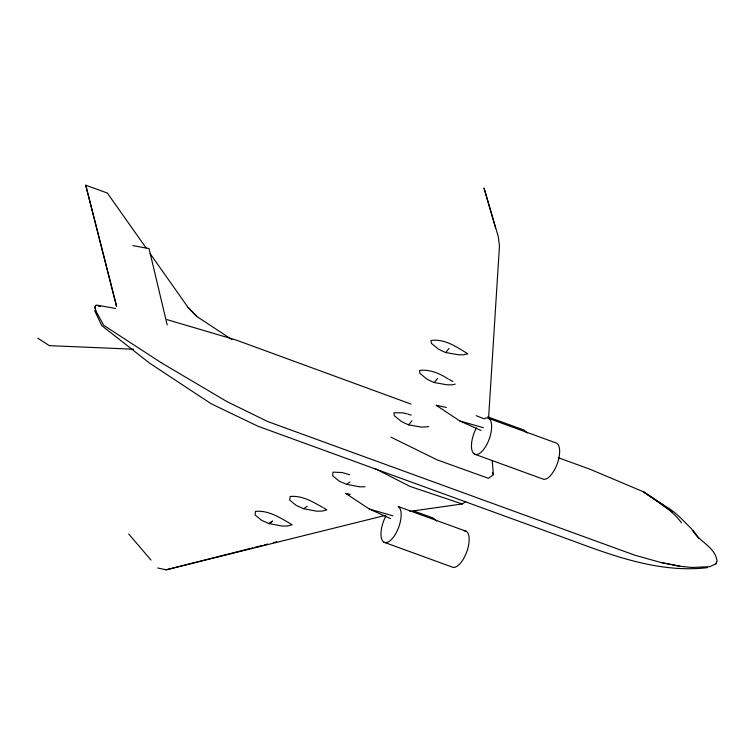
<?xml version="1.0" encoding="UTF-8"?>
<svg xmlns="http://www.w3.org/2000/svg" width="755" height="755" viewBox="0 0 755 755"><rect width="100%" height="100%" fill="white"/><g stroke="black" fill="none" stroke-linecap="round" stroke-linejoin="round"><path stroke-width="1.13" d="M488.608 417.732L499.461 246.045L498.309 236.674L484.012 188.042L495.525 227.868M269.091 523.621L272.47 521.139L269.091 523.621L261.683 520.384L255.124 515.014L255.454 511.371C268.874 510.116 280.265 517.93 291.373 524.234M322.498 507.284C312.495 501.66 302.075 495.289 290.071 496.497L289.741 500.14L296.309 505.51L303.718 508.747L316.723 511.192L322.159 511.107L326.858 509.889L323.414 507.766M307.096 506.312L303.718 508.747M365.052 486.748L359.616 486.833L346.62 484.333L349.99 481.898M717.09 561.55C715.787 546.837 697.941 541.401 691.665 528.925M715.995 563.843L716.552 561.729M445.705 352.519L458.464 354.784L463.579 354.831L467.817 353.812C456.643 346.97 444.855 338.627 431.03 340.42L431.407 343.374L438.315 349.008L441.949 350.877L445.705 352.519L449.065 348.404M448.206 378.963C439.665 373.442 429.954 369.148 419.544 370.441L419.922 373.395L426.83 379.029L430.463 380.898L434.219 382.54L437.579 378.415M407.19 413.882L402.868 412.853L393.95 412.759L394.327 415.712L401.235 421.347L404.869 423.215L408.625 424.857L411.985 420.743M492.213 460.72L493.383 474.668L488.523 478.349L437.192 459.88L390.958 437.154M409.88 511.39L462.202 503.972L465.703 501.613M716.023 563.815L709.842 566.646L691.91 567.496M292.242 524.763L287.532 525.98L282.096 526.065L269.101 523.574M157.691 567.986L166.147 569.817L252.812 547.847M255.096 547.271L261.947 545.525M264.241 544.94L267.666 544.072M273.376 542.619L276.811 541.741M166.147 569.817L385.541 515.335M455.274 384.087L452.094 384.852L446.979 384.805L434.219 382.54M428.623 426.66L421.384 427.122L408.625 424.857M707.633 567.628C660.682 573.243 614.598 556.473 571.375 540.344L258.219 426.339L217.393 406.775L210.381 403.264L149.565 363.127L101.802 325.641L94.677 310.72M133.607 349.216L49.349 345.639L37.75 338.136M160.768 362.466L227.066 401.669L267.902 421.62L634.889 555.218L660.738 562.466L680.047 566.288L691.939 567.467M96.517 305.077L115.675 308.484M132.776 245.611L149.046 248.574L167.195 324.98M100.245 306.068L98.046 305.69L100.217 306.096M660.738 562.466L680.076 566.259M481.001 430.482L459.795 420.95L436.23 405.312L446.309 407.455M390.514 518.581L369.308 509.049L345.743 493.421L350.226 494.374M459.795 420.95L483.436 427.726M369.308 509.049L392.949 515.825M167.006 319.629L236.315 340.099L411.013 404.085M408.21 414.193L411.267 415.127M349.593 474.706L342.194 472.536L332.974 472.139L332.644 475.773L339.203 481.152L346.611 484.389M462.202 503.972L409.956 486.399L374.697 468.393M85.749 185.183L116.572 306.379L85.711 185.211L107.352 193.044L146.017 247.866M487.683 416.836L523.904 430.02L527.216 432.964M488.617 418.402L556.624 443.166A19.243 8.154 -70 0 1 556.775 464.976A19.243 8.154 -70 0 1 542.486 478.878L474.489 454.123A19.243 8.154 -70 0 1 476.414 427.821M558.181 457.662L590.268 469.346L643.477 491.816L667.382 507.492C676.452 512.805 683.596 521.129 691.127 528.415M413.655 510.927L433.417 518.128L436.73 521.063M466.128 531.265L398.13 506.511A19.243 8.154 -70 0 1 397.64 529.859A19.243 8.154 -70 0 1 382.861 541.269A19.243 8.154 -70 0 1 385.928 515.929M384.002 542.232L452 566.986A19.243 8.154 -70 0 0 467.147 550.716A19.243 8.154 -70 0 0 464.023 530.85M476.207 415.656L484.068 418.817A19.243 8.154 -70 0 1 490.354 435.465A19.243 8.154 -70 0 1 474.489 454.123M436.23 405.312L438.344 406.294M345.743 493.421L348.914 494.884M449.131 379.463L452.84 381.502M160.796 362.438L103.652 325.263L95.876 311.032L94.885 307.228L95.809 305.331L94.885 307.228L95.847 311.06M150.122 253.605L188.108 307.474L196.772 316.439L231.936 339.599M672.478 512.069L643.477 491.816C656.992 501.301 671.648 509.37 681.538 522.847M128.699 533.983L151.019 560.097M188.137 307.445L196.8 316.411M698.781 538.306L693.109 530.274M492.402 472.649L493.383 474.668"/></g></svg>
